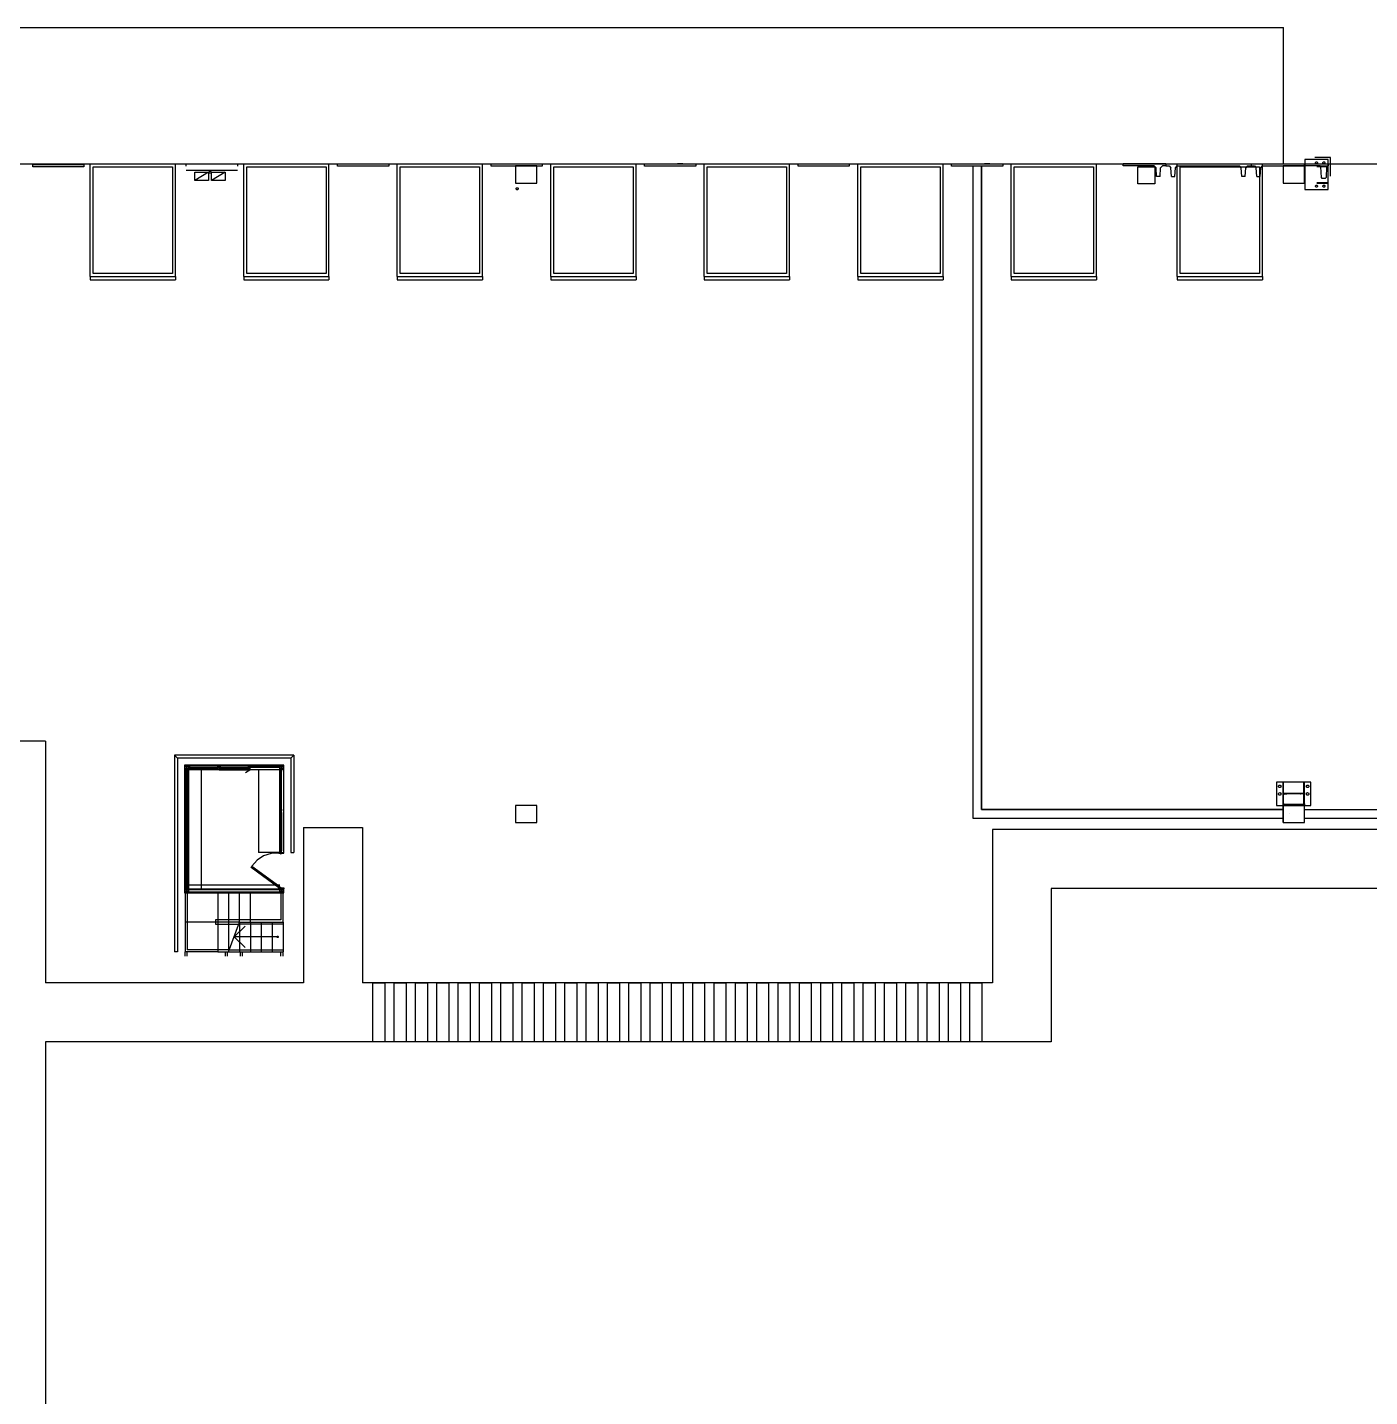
# Model space of a CAD drawing. Header units: metres. Extents: x 2 to 323, y -2 to 254.
# Drawn here: x 155.6 to 187.08, y 98.9 to 131.01 of the extents above; entities that cross this region are included whole.
import ezdxf

# ---------------------------------------------------------------- set-up
doc = ezdxf.new("R2010")
doc.units = ezdxf.units.M
for name, color, linetype in [('0-EST CORTE', 7, 'Continuous'), ('0-MUROS EXISTENTES', 7, 'Continuous'), ('0-PROYECCIONES', 7, 'Continuous'), ('0-VISTA-005', 7, 'Continuous'), ('0-VISTA-010', 7, 'Continuous'), ('0-VISTA-015', 7, 'Continuous'), ('00', 7, 'Continuous'), ('BASTIDOR', 7, 'Continuous'), ('BEAM', 7, 'Continuous'), ('Demarcación PL', 7, 'Continuous'), ('DURLOCK', 7, 'Continuous'), ('gris 0', 7, 'Continuous'), ('gris 005 251', 7, 'Continuous'), ('Playón', 7, 'Continuous'), ('punta 01', 7, 'Continuous'), ('punta 02', 7, 'Continuous'), ('Punta no imprimible', 7, 'Continuous')]:
    doc.layers.add(name, color=color, linetype=linetype)

msp = doc.modelspace()

# ---------------------------------------------------------------- linework, layer by layer
for p, q in [((159.376, 113.691), (159.296, 113.611)), ((159.376, 113.611), (159.296, 113.691)), ((161.596, 113.691), (161.516, 113.611)), ((161.596, 113.611), (161.516, 113.691)), ((159.376, 110.811), (159.296, 110.731)), ((159.376, 110.731), (159.296, 110.811)), ((161.596, 110.811), (161.516, 110.731)), ((161.596, 110.731), (161.516, 110.811))]:
    msp.add_line(p, q)
at = {"layer": '0-EST CORTE'}
for p, q in [((185.836, 127.761), (186.086, 127.761)), ((185.836, 127.761), (186.086, 127.761)), ((185.836, 127.761), (186.086, 127.761)), ((185.836, 127.761), (186.086, 127.761)), ((185.836, 127.749), (186.086, 127.749)), ((185.836, 127.749), (186.086, 127.749)), ((185.836, 127.749), (186.086, 127.749)), ((185.836, 127.749), (186.086, 127.749)), ((186.086, 127.749), (186.086, 127.761)), ((186.086, 127.749), (186.086, 127.761)), ((186.086, 127.749), (186.086, 127.761)), ((186.086, 127.749), (186.086, 127.761)), ((185.836, 127.373), (186.086, 127.373)), ((185.836, 127.373), (186.086, 127.373)), ((185.836, 127.373), (186.086, 127.373)), ((185.836, 127.373), (186.086, 127.373)), ((185.836, 127.361), (186.086, 127.361)), ((185.836, 127.361), (186.086, 127.361)), ((185.836, 127.361), (186.086, 127.361)), ((185.836, 127.361), (186.086, 127.361)), ((186.086, 127.361), (186.086, 127.373)), ((186.086, 127.361), (186.086, 127.373)), ((186.086, 127.361), (186.086, 127.373)), ((186.086, 127.361), (186.086, 127.373)), ((185.058, 113.292), (185.046, 113.292)), ((185.046, 113.042), (185.046, 113.292)), ((185.058, 113.292), (185.046, 113.292)), ((185.046, 113.042), (185.046, 113.292)), ((185.058, 113.292), (185.046, 113.292)), ((185.046, 113.042), (185.046, 113.292)), ((185.058, 113.292), (185.046, 113.292)), ((185.046, 113.042), (185.046, 113.292)), ((185.046, 113.042), (185.136, 113.042)), ((185.046, 112.782), (185.046, 113.042)), ((185.046, 113.042), (185.136, 113.042)), ((185.046, 112.782), (185.046, 113.042)), ((185.046, 113.042), (185.136, 113.042)), ((185.046, 112.782), (185.046, 113.042)), ((185.046, 113.042), (185.136, 113.042)), ((185.046, 112.782), (185.046, 113.042)), ((185.058, 113.042), (185.058, 113.292)), ((185.058, 113.042), (185.058, 113.292)), ((185.058, 113.042), (185.058, 113.292)), ((185.058, 113.042), (185.058, 113.292)), ((185.068, 113.03), (185.13, 113.034)), ((185.068, 113.03), (185.13, 113.034)), ((185.068, 113.03), (185.13, 113.034)), ((185.068, 113.03), (185.13, 113.034)), ((185.136, 113.041), (185.136, 113.042)), ((185.136, 113.041), (185.136, 113.042)), ((185.136, 113.041), (185.136, 113.042)), ((185.136, 113.041), (185.136, 113.042)), ((185.455, 113.041), (185.455, 113.042)), ((185.546, 113.042), (185.455, 113.042)), ((185.455, 113.041), (185.455, 113.042)), ((185.546, 113.042), (185.455, 113.042)), ((185.455, 113.041), (185.455, 113.042)), ((185.546, 113.042), (185.455, 113.042)), ((185.455, 113.041), (185.455, 113.042)), ((185.546, 113.042), (185.455, 113.042)), ((185.524, 113.03), (185.461, 113.034)), ((185.524, 113.03), (185.461, 113.034)), ((185.524, 113.03), (185.461, 113.034)), ((185.524, 113.03), (185.461, 113.034)), ((185.546, 113.292), (185.534, 113.292)), ((185.534, 113.042), (185.534, 113.292)), ((185.546, 113.292), (185.534, 113.292)), ((185.534, 113.042), (185.534, 113.292)), ((185.546, 113.292), (185.534, 113.292)), ((185.534, 113.042), (185.534, 113.292)), ((185.546, 113.292), (185.534, 113.292)), ((185.534, 113.042), (185.534, 113.292)), ((185.546, 113.042), (185.546, 113.292)), ((185.546, 113.042), (185.546, 113.292)), ((185.546, 113.042), (185.546, 113.292)), ((185.546, 113.042), (185.546, 113.292)), ((185.546, 112.782), (185.546, 113.042)), ((185.546, 112.782), (185.546, 113.042)), ((185.546, 112.782), (185.546, 113.042)), ((185.546, 112.782), (185.546, 113.042)), ((185.046, 112.782), (185.136, 112.782)), ((185.046, 112.782), (185.136, 112.782)), ((185.046, 112.782), (185.136, 112.782)), ((185.046, 112.782), (185.136, 112.782)), ((185.056, 112.807), (185.056, 113.017)), ((185.056, 112.807), (185.056, 113.017)), ((185.056, 112.807), (185.056, 113.017)), ((185.056, 112.807), (185.056, 113.017)), ((185.068, 112.794), (185.13, 112.789)), ((185.068, 112.794), (185.13, 112.789)), ((185.068, 112.794), (185.13, 112.789)), ((185.068, 112.794), (185.13, 112.789)), ((185.068, 112.783), (185.159, 112.783)), ((185.068, 112.783), (185.159, 112.783)), ((185.136, 112.783), (185.136, 112.782)), ((185.136, 112.783), (185.136, 112.782)), ((185.136, 112.783), (185.136, 112.782)), ((185.136, 112.783), (185.136, 112.782)), ((185.159, 112.784), (185.159, 112.783)), ((185.159, 112.784), (185.159, 112.783)), ((185.455, 112.783), (185.455, 112.782)), ((185.455, 112.783), (185.455, 112.782)), ((185.455, 112.783), (185.455, 112.782)), ((185.455, 112.783), (185.455, 112.782)), ((185.546, 112.782), (185.455, 112.782)), ((185.546, 112.782), (185.455, 112.782)), ((185.546, 112.782), (185.455, 112.782)), ((185.546, 112.782), (185.455, 112.782)), ((185.524, 112.794), (185.461, 112.789)), ((185.524, 112.794), (185.461, 112.789)), ((185.524, 112.794), (185.461, 112.789)), ((185.524, 112.794), (185.461, 112.789)), ((185.478, 112.784), (185.478, 112.783)), ((185.478, 112.784), (185.478, 112.783)), ((185.568, 112.783), (185.478, 112.783)), ((185.568, 112.783), (185.478, 112.783)), ((185.536, 112.807), (185.536, 113.017)), ((185.536, 112.807), (185.536, 113.017)), ((185.536, 112.807), (185.536, 113.017)), ((185.536, 112.807), (185.536, 113.017))]:
    msp.add_line(p, q, dxfattribs=at)
for points in [[(186.106, 127.211), (186.106, 127.911), (185.556, 127.911), (185.556, 127.211), (186.106, 127.211)], [(186.106, 127.211), (186.106, 127.911), (185.556, 127.911), (185.556, 127.211), (186.106, 127.211)], [(186.106, 127.211), (186.106, 127.911), (185.556, 127.911), (185.556, 127.211), (186.106, 127.211)], [(186.106, 127.211), (186.106, 127.911), (185.556, 127.911), (185.556, 127.211), (186.106, 127.211)], [(185.856, 127.836), (185.854, 127.826), (185.848, 127.818), (185.84, 127.813), (185.831, 127.811), (185.821, 127.813), (185.813, 127.818), (185.808, 127.826), (185.806, 127.836), (185.808, 127.845), (185.813, 127.853), (185.821, 127.859), (185.831, 127.861), (185.84, 127.859), (185.848, 127.853), (185.854, 127.845), (185.856, 127.836)], [(185.856, 127.836), (185.854, 127.826), (185.848, 127.818), (185.84, 127.813), (185.831, 127.811), (185.821, 127.813), (185.813, 127.818), (185.808, 127.826), (185.806, 127.836), (185.808, 127.845), (185.813, 127.853), (185.821, 127.859), (185.831, 127.861), (185.84, 127.859), (185.848, 127.853), (185.854, 127.845), (185.856, 127.836)], [(185.856, 127.836), (185.854, 127.826), (185.848, 127.818), (185.84, 127.813), (185.831, 127.811), (185.821, 127.813), (185.813, 127.818), (185.808, 127.826), (185.806, 127.836), (185.808, 127.845), (185.813, 127.853), (185.821, 127.859), (185.831, 127.861), (185.84, 127.859), (185.848, 127.853), (185.854, 127.845), (185.856, 127.836)], [(185.856, 127.836), (185.854, 127.826), (185.848, 127.818), (185.84, 127.813), (185.831, 127.811), (185.821, 127.813), (185.813, 127.818), (185.808, 127.826), (185.806, 127.836), (185.808, 127.845), (185.813, 127.853), (185.821, 127.859), (185.831, 127.861), (185.84, 127.859), (185.848, 127.853), (185.854, 127.845), (185.856, 127.836)], [(186.031, 127.836), (186.029, 127.826), (186.023, 127.818), (186.015, 127.813), (186.006, 127.811), (185.996, 127.813), (185.988, 127.818), (185.983, 127.826), (185.981, 127.836), (185.983, 127.845), (185.988, 127.853), (185.996, 127.859), (186.006, 127.861), (186.015, 127.859), (186.023, 127.853), (186.029, 127.845), (186.031, 127.836)], [(186.031, 127.836), (186.029, 127.826), (186.023, 127.818), (186.015, 127.813), (186.006, 127.811), (185.996, 127.813), (185.988, 127.818), (185.983, 127.826), (185.981, 127.836), (185.983, 127.845), (185.988, 127.853), (185.996, 127.859), (186.006, 127.861), (186.015, 127.859), (186.023, 127.853), (186.029, 127.845), (186.031, 127.836)], [(186.031, 127.836), (186.029, 127.826), (186.023, 127.818), (186.015, 127.813), (186.006, 127.811), (185.996, 127.813), (185.988, 127.818), (185.983, 127.826), (185.981, 127.836), (185.983, 127.845), (185.988, 127.853), (185.996, 127.859), (186.006, 127.861), (186.015, 127.859), (186.023, 127.853), (186.029, 127.845), (186.031, 127.836)], [(186.031, 127.836), (186.029, 127.826), (186.023, 127.818), (186.015, 127.813), (186.006, 127.811), (185.996, 127.813), (185.988, 127.818), (185.983, 127.826), (185.981, 127.836), (185.983, 127.845), (185.988, 127.853), (185.996, 127.859), (186.006, 127.861), (186.015, 127.859), (186.023, 127.853), (186.029, 127.845), (186.031, 127.836)], [(167.046, 127.361), (167.546, 127.361), (167.546, 127.761), (167.046, 127.761), (167.046, 127.361)], [(167.046, 127.361), (167.546, 127.361), (167.546, 127.761), (167.046, 127.761), (167.046, 127.361)], [(167.046, 127.361), (167.546, 127.361), (167.546, 127.761), (167.046, 127.761), (167.046, 127.361)], [(167.046, 127.361), (167.546, 127.361), (167.546, 127.761), (167.046, 127.761), (167.046, 127.361)], [(185.046, 127.361), (185.546, 127.361), (185.546, 127.761), (185.046, 127.761), (185.046, 127.361)], [(185.046, 127.761), (185.046, 127.361), (185.546, 127.361), (185.546, 127.761), (185.046, 127.761)], [(185.046, 127.361), (185.546, 127.361), (185.546, 127.761), (185.046, 127.761), (185.046, 127.361)], [(185.046, 127.761), (185.046, 127.361), (185.546, 127.361), (185.546, 127.761), (185.046, 127.761)], [(185.046, 127.361), (185.546, 127.361), (185.546, 127.761), (185.046, 127.761), (185.046, 127.361)], [(185.046, 127.761), (185.046, 127.361), (185.546, 127.361), (185.546, 127.761), (185.046, 127.761)], [(185.046, 127.361), (185.546, 127.361), (185.546, 127.761), (185.046, 127.761), (185.046, 127.361)], [(185.046, 127.761), (185.046, 127.361), (185.546, 127.361), (185.546, 127.761), (185.046, 127.761)], [(185.856, 127.286), (185.854, 127.276), (185.848, 127.268), (185.84, 127.263), (185.831, 127.261), (185.821, 127.263), (185.813, 127.268), (185.808, 127.276), (185.806, 127.286), (185.808, 127.295), (185.813, 127.303), (185.821, 127.309), (185.831, 127.311), (185.84, 127.309), (185.848, 127.303), (185.854, 127.295), (185.856, 127.286)], [(185.856, 127.286), (185.854, 127.276), (185.848, 127.268), (185.84, 127.263), (185.831, 127.261), (185.821, 127.263), (185.813, 127.268), (185.808, 127.276), (185.806, 127.286), (185.808, 127.295), (185.813, 127.303), (185.821, 127.309), (185.831, 127.311), (185.84, 127.309), (185.848, 127.303), (185.854, 127.295), (185.856, 127.286)], [(185.856, 127.286), (185.854, 127.276), (185.848, 127.268), (185.84, 127.263), (185.831, 127.261), (185.821, 127.263), (185.813, 127.268), (185.808, 127.276), (185.806, 127.286), (185.808, 127.295), (185.813, 127.303), (185.821, 127.309), (185.831, 127.311), (185.84, 127.309), (185.848, 127.303), (185.854, 127.295), (185.856, 127.286)], [(185.856, 127.286), (185.854, 127.276), (185.848, 127.268), (185.84, 127.263), (185.831, 127.261), (185.821, 127.263), (185.813, 127.268), (185.808, 127.276), (185.806, 127.286), (185.808, 127.295), (185.813, 127.303), (185.821, 127.309), (185.831, 127.311), (185.84, 127.309), (185.848, 127.303), (185.854, 127.295), (185.856, 127.286)], [(186.031, 127.286), (186.029, 127.276), (186.023, 127.268), (186.015, 127.263), (186.006, 127.261), (185.996, 127.263), (185.988, 127.268), (185.983, 127.276), (185.981, 127.286), (185.983, 127.295), (185.988, 127.303), (185.996, 127.309), (186.006, 127.311), (186.015, 127.309), (186.023, 127.303), (186.029, 127.295), (186.031, 127.286)], [(186.031, 127.286), (186.029, 127.276), (186.023, 127.268), (186.015, 127.263), (186.006, 127.261), (185.996, 127.263), (185.988, 127.268), (185.983, 127.276), (185.981, 127.286), (185.983, 127.295), (185.988, 127.303), (185.996, 127.309), (186.006, 127.311), (186.015, 127.309), (186.023, 127.303), (186.029, 127.295), (186.031, 127.286)], [(186.031, 127.286), (186.029, 127.276), (186.023, 127.268), (186.015, 127.263), (186.006, 127.261), (185.996, 127.263), (185.988, 127.268), (185.983, 127.276), (185.981, 127.286), (185.983, 127.295), (185.988, 127.303), (185.996, 127.309), (186.006, 127.311), (186.015, 127.309), (186.023, 127.303), (186.029, 127.295), (186.031, 127.286)], [(186.031, 127.286), (186.029, 127.276), (186.023, 127.268), (186.015, 127.263), (186.006, 127.261), (185.996, 127.263), (185.988, 127.268), (185.983, 127.276), (185.981, 127.286), (185.983, 127.295), (185.988, 127.303), (185.996, 127.309), (186.006, 127.311), (186.015, 127.309), (186.023, 127.303), (186.029, 127.295), (186.031, 127.286)], [(185.696, 113.312), (184.896, 113.312), (184.896, 112.762), (185.696, 112.762), (185.696, 113.312)], [(185.696, 113.312), (184.896, 113.312), (184.896, 112.762), (185.696, 112.762), (185.696, 113.312)], [(185.696, 113.312), (184.896, 113.312), (184.896, 112.762), (185.696, 112.762), (185.696, 113.312)], [(185.696, 113.312), (184.896, 113.312), (184.896, 112.762), (185.696, 112.762), (185.696, 113.312)], [(185.001, 113.212), (184.998, 113.2), (184.992, 113.191), (184.982, 113.184), (184.971, 113.182), (184.959, 113.184), (184.949, 113.191), (184.943, 113.2), (184.941, 113.212), (184.943, 113.223), (184.949, 113.233), (184.959, 113.239), (184.971, 113.242), (184.982, 113.239), (184.992, 113.233), (184.998, 113.223), (185.001, 113.212)], [(185.001, 113.212), (184.998, 113.2), (184.992, 113.191), (184.982, 113.184), (184.971, 113.182), (184.959, 113.184), (184.949, 113.191), (184.943, 113.2), (184.941, 113.212), (184.943, 113.223), (184.949, 113.233), (184.959, 113.239), (184.971, 113.242), (184.982, 113.239), (184.992, 113.233), (184.998, 113.223), (185.001, 113.212)], [(185.001, 113.212), (184.998, 113.2), (184.992, 113.191), (184.982, 113.184), (184.971, 113.182), (184.959, 113.184), (184.949, 113.191), (184.943, 113.2), (184.941, 113.212), (184.943, 113.223), (184.949, 113.233), (184.959, 113.239), (184.971, 113.242), (184.982, 113.239), (184.992, 113.233), (184.998, 113.223), (185.001, 113.212)], [(185.001, 113.212), (184.998, 113.2), (184.992, 113.191), (184.982, 113.184), (184.971, 113.182), (184.959, 113.184), (184.949, 113.191), (184.943, 113.2), (184.941, 113.212), (184.943, 113.223), (184.949, 113.233), (184.959, 113.239), (184.971, 113.242), (184.982, 113.239), (184.992, 113.233), (184.998, 113.223), (185.001, 113.212)], [(185.001, 113.037), (184.998, 113.025), (184.992, 113.016), (184.982, 113.009), (184.971, 113.007), (184.959, 113.009), (184.949, 113.016), (184.943, 113.025), (184.941, 113.037), (184.943, 113.048), (184.949, 113.058), (184.959, 113.064), (184.971, 113.067), (184.982, 113.064), (184.992, 113.058), (184.998, 113.048), (185.001, 113.037)], [(185.001, 113.037), (184.998, 113.025), (184.992, 113.016), (184.982, 113.009), (184.971, 113.007), (184.959, 113.009), (184.949, 113.016), (184.943, 113.025), (184.941, 113.037), (184.943, 113.048), (184.949, 113.058), (184.959, 113.064), (184.971, 113.067), (184.982, 113.064), (184.992, 113.058), (184.998, 113.048), (185.001, 113.037)], [(185.001, 113.037), (184.998, 113.025), (184.992, 113.016), (184.982, 113.009), (184.971, 113.007), (184.959, 113.009), (184.949, 113.016), (184.943, 113.025), (184.941, 113.037), (184.943, 113.048), (184.949, 113.058), (184.959, 113.064), (184.971, 113.067), (184.982, 113.064), (184.992, 113.058), (184.998, 113.048), (185.001, 113.037)], [(185.001, 113.037), (184.998, 113.025), (184.992, 113.016), (184.982, 113.009), (184.971, 113.007), (184.959, 113.009), (184.949, 113.016), (184.943, 113.025), (184.941, 113.037), (184.943, 113.048), (184.949, 113.058), (184.959, 113.064), (184.971, 113.067), (184.982, 113.064), (184.992, 113.058), (184.998, 113.048), (185.001, 113.037)], [(185.531, 113.048), (185.061, 113.048), (185.061, 113.042), (185.531, 113.042), (185.531, 113.048)], [(185.531, 113.048), (185.061, 113.048), (185.061, 113.042), (185.531, 113.042), (185.531, 113.048)], [(185.531, 113.048), (185.061, 113.048), (185.061, 113.042), (185.531, 113.042), (185.531, 113.048)], [(185.531, 113.048), (185.061, 113.048), (185.061, 113.042), (185.531, 113.042), (185.531, 113.048)], [(185.651, 113.212), (185.648, 113.2), (185.642, 113.191), (185.632, 113.184), (185.621, 113.182), (185.609, 113.184), (185.599, 113.191), (185.593, 113.2), (185.591, 113.212), (185.593, 113.223), (185.599, 113.233), (185.609, 113.239), (185.621, 113.242), (185.632, 113.239), (185.642, 113.233), (185.648, 113.223), (185.651, 113.212)], [(185.651, 113.212), (185.648, 113.2), (185.642, 113.191), (185.632, 113.184), (185.621, 113.182), (185.609, 113.184), (185.599, 113.191), (185.593, 113.2), (185.591, 113.212), (185.593, 113.223), (185.599, 113.233), (185.609, 113.239), (185.621, 113.242), (185.632, 113.239), (185.642, 113.233), (185.648, 113.223), (185.651, 113.212)], [(185.651, 113.212), (185.648, 113.2), (185.642, 113.191), (185.632, 113.184), (185.621, 113.182), (185.609, 113.184), (185.599, 113.191), (185.593, 113.2), (185.591, 113.212), (185.593, 113.223), (185.599, 113.233), (185.609, 113.239), (185.621, 113.242), (185.632, 113.239), (185.642, 113.233), (185.648, 113.223), (185.651, 113.212)], [(185.651, 113.212), (185.648, 113.2), (185.642, 113.191), (185.632, 113.184), (185.621, 113.182), (185.609, 113.184), (185.599, 113.191), (185.593, 113.2), (185.591, 113.212), (185.593, 113.223), (185.599, 113.233), (185.609, 113.239), (185.621, 113.242), (185.632, 113.239), (185.642, 113.233), (185.648, 113.223), (185.651, 113.212)], [(185.651, 113.037), (185.648, 113.025), (185.642, 113.016), (185.632, 113.009), (185.621, 113.007), (185.609, 113.009), (185.599, 113.016), (185.593, 113.025), (185.591, 113.037), (185.593, 113.048), (185.599, 113.058), (185.609, 113.064), (185.621, 113.067), (185.632, 113.064), (185.642, 113.058), (185.648, 113.048), (185.651, 113.037)], [(185.651, 113.037), (185.648, 113.025), (185.642, 113.016), (185.632, 113.009), (185.621, 113.007), (185.609, 113.009), (185.599, 113.016), (185.593, 113.025), (185.591, 113.037), (185.593, 113.048), (185.599, 113.058), (185.609, 113.064), (185.621, 113.067), (185.632, 113.064), (185.642, 113.058), (185.648, 113.048), (185.651, 113.037)], [(185.651, 113.037), (185.648, 113.025), (185.642, 113.016), (185.632, 113.009), (185.621, 113.007), (185.609, 113.009), (185.599, 113.016), (185.593, 113.025), (185.591, 113.037), (185.593, 113.048), (185.599, 113.058), (185.609, 113.064), (185.621, 113.067), (185.632, 113.064), (185.642, 113.058), (185.648, 113.048), (185.651, 113.037)], [(185.651, 113.037), (185.648, 113.025), (185.642, 113.016), (185.632, 113.009), (185.621, 113.007), (185.609, 113.009), (185.599, 113.016), (185.593, 113.025), (185.591, 113.037), (185.593, 113.048), (185.599, 113.058), (185.609, 113.064), (185.621, 113.067), (185.632, 113.064), (185.642, 113.058), (185.648, 113.048), (185.651, 113.037)], [(167.046, 112.361), (167.546, 112.361), (167.546, 112.761), (167.046, 112.761), (167.046, 112.361)], [(167.046, 112.361), (167.546, 112.361), (167.546, 112.761), (167.046, 112.761), (167.046, 112.361)], [(167.046, 112.361), (167.546, 112.361), (167.546, 112.761), (167.046, 112.761), (167.046, 112.361)], [(167.046, 112.361), (167.546, 112.361), (167.546, 112.761), (167.046, 112.761), (167.046, 112.361)], [(185.046, 112.762), (185.046, 112.362), (185.546, 112.362), (185.546, 112.762), (185.046, 112.762)], [(185.046, 112.762), (185.046, 112.362), (185.546, 112.362), (185.546, 112.762), (185.046, 112.762)], [(185.531, 112.782), (185.061, 112.782), (185.061, 112.776), (185.531, 112.776), (185.531, 112.782)], [(185.531, 112.782), (185.061, 112.782), (185.061, 112.776), (185.531, 112.776), (185.531, 112.782)], [(185.531, 112.782), (185.061, 112.782), (185.061, 112.776), (185.531, 112.776), (185.531, 112.782)], [(185.531, 112.782), (185.061, 112.782), (185.061, 112.776), (185.531, 112.776), (185.531, 112.782)], [(185.553, 112.783), (185.083, 112.783), (185.083, 112.777), (185.553, 112.777), (185.553, 112.783)], [(185.553, 112.783), (185.083, 112.783), (185.083, 112.777), (185.553, 112.777), (185.553, 112.783)]]:
    msp.add_lwpolyline(points, close=True, dxfattribs=at)
for points in [[(186.156, 127.523), (186.156, 127.961), (185.796, 127.961)], [(186.156, 127.523), (186.156, 127.961), (185.796, 127.961)], [(186.156, 127.523), (186.156, 127.961), (185.796, 127.961)], [(186.156, 127.523), (186.156, 127.961), (185.796, 127.961)], [(185.068, 113.03), (185.063, 113.028), (185.059, 113.026), (185.057, 113.022), (185.056, 113.017)], [(185.068, 113.03), (185.063, 113.028), (185.059, 113.026), (185.057, 113.022), (185.056, 113.017)], [(185.068, 113.03), (185.063, 113.028), (185.059, 113.026), (185.057, 113.022), (185.056, 113.017)], [(185.068, 113.03), (185.063, 113.028), (185.059, 113.026), (185.057, 113.022), (185.056, 113.017)], [(185.13, 113.034), (185.132, 113.035), (185.134, 113.036), (185.136, 113.038), (185.136, 113.041)], [(185.13, 113.034), (185.132, 113.035), (185.134, 113.036), (185.136, 113.038), (185.136, 113.041)], [(185.13, 113.034), (185.132, 113.035), (185.134, 113.036), (185.136, 113.038), (185.136, 113.041)], [(185.13, 113.034), (185.132, 113.035), (185.134, 113.036), (185.136, 113.038), (185.136, 113.041)], [(185.455, 113.041), (185.456, 113.038), (185.457, 113.036), (185.459, 113.035), (185.461, 113.034)], [(185.455, 113.041), (185.456, 113.038), (185.457, 113.036), (185.459, 113.035), (185.461, 113.034)], [(185.455, 113.041), (185.456, 113.038), (185.457, 113.036), (185.459, 113.035), (185.461, 113.034)], [(185.455, 113.041), (185.456, 113.038), (185.457, 113.036), (185.459, 113.035), (185.461, 113.034)], [(185.536, 113.017), (185.535, 113.022), (185.532, 113.026), (185.528, 113.028), (185.524, 113.03)], [(185.536, 113.017), (185.535, 113.022), (185.532, 113.026), (185.528, 113.028), (185.524, 113.03)], [(185.536, 113.017), (185.535, 113.022), (185.532, 113.026), (185.528, 113.028), (185.524, 113.03)], [(185.536, 113.017), (185.535, 113.022), (185.532, 113.026), (185.528, 113.028), (185.524, 113.03)], [(185.056, 112.807), (185.057, 112.802), (185.059, 112.798), (185.063, 112.795), (185.068, 112.794)], [(185.056, 112.807), (185.057, 112.802), (185.059, 112.798), (185.063, 112.795), (185.068, 112.794)], [(185.056, 112.807), (185.057, 112.802), (185.059, 112.798), (185.063, 112.795), (185.068, 112.794)], [(185.056, 112.807), (185.057, 112.802), (185.059, 112.798), (185.063, 112.795), (185.068, 112.794)], [(185.136, 112.783), (185.136, 112.785), (185.134, 112.787), (185.132, 112.789), (185.13, 112.789)], [(185.136, 112.783), (185.136, 112.785), (185.134, 112.787), (185.132, 112.789), (185.13, 112.789)], [(185.136, 112.783), (185.136, 112.785), (185.134, 112.787), (185.132, 112.789), (185.13, 112.789)], [(185.136, 112.783), (185.136, 112.785), (185.134, 112.787), (185.132, 112.789), (185.13, 112.789)], [(185.461, 112.789), (185.459, 112.789), (185.457, 112.787), (185.456, 112.785), (185.455, 112.783)], [(185.461, 112.789), (185.459, 112.789), (185.457, 112.787), (185.456, 112.785), (185.455, 112.783)], [(185.461, 112.789), (185.459, 112.789), (185.457, 112.787), (185.456, 112.785), (185.455, 112.783)], [(185.461, 112.789), (185.459, 112.789), (185.457, 112.787), (185.456, 112.785), (185.455, 112.783)], [(185.524, 112.794), (185.528, 112.795), (185.532, 112.798), (185.535, 112.802), (185.536, 112.807)], [(185.524, 112.794), (185.528, 112.795), (185.532, 112.798), (185.535, 112.802), (185.536, 112.807)], [(185.524, 112.794), (185.528, 112.795), (185.532, 112.798), (185.535, 112.802), (185.536, 112.807)], [(185.524, 112.794), (185.528, 112.795), (185.532, 112.798), (185.535, 112.802), (185.536, 112.807)]]:
    msp.add_lwpolyline(points, dxfattribs=at)
at = {"layer": '0-MUROS EXISTENTES'}
for p, q in [((159.323, 127.811), (160.523, 127.811)), ((159.323, 127.755), (159.323, 127.811)), ((159.323, 127.811), (160.523, 127.811)), ((159.323, 127.755), (159.323, 127.811)), ((160.523, 127.811), (160.523, 127.755)), ((160.523, 127.811), (160.523, 127.755)), ((162.872, 127.811), (164.072, 127.811)), ((162.872, 127.755), (162.872, 127.811)), ((162.872, 127.811), (164.072, 127.811)), ((162.872, 127.755), (162.872, 127.811)), ((164.072, 127.811), (164.072, 127.755)), ((164.072, 127.811), (164.072, 127.755)), ((166.472, 127.811), (167.672, 127.811)), ((166.472, 127.755), (166.472, 127.811)), ((166.472, 127.811), (167.672, 127.811)), ((166.472, 127.755), (166.472, 127.811)), ((167.672, 127.811), (167.672, 127.755)), ((167.672, 127.811), (167.672, 127.755)), ((170.072, 127.811), (171.272, 127.811)), ((170.072, 127.755), (170.072, 127.811)), ((170.072, 127.811), (171.272, 127.811)), ((170.072, 127.755), (170.072, 127.811)), ((170.968, 127.811), (170.848, 127.811)), ((170.968, 127.811), (170.848, 127.811)), ((171.272, 127.811), (171.272, 127.755)), ((171.272, 127.811), (171.272, 127.755)), ((173.672, 127.811), (174.872, 127.811)), ((173.672, 127.755), (173.672, 127.811)), ((173.672, 127.811), (174.872, 127.811)), ((173.672, 127.755), (173.672, 127.811)), ((174.872, 127.811), (174.872, 127.755)), ((174.872, 127.811), (174.872, 127.755)), ((177.272, 127.811), (178.472, 127.811)), ((177.272, 127.755), (177.272, 127.811)), ((177.272, 127.811), (178.472, 127.811)), ((177.272, 127.755), (177.272, 127.811)), ((177.575, 127.811), (177.696, 127.811)), ((177.575, 127.811), (177.696, 127.811)), ((178.168, 127.811), (178.048, 127.811)), ((178.168, 127.811), (178.048, 127.811)), ((178.472, 127.811), (178.472, 127.755)), ((178.472, 127.811), (178.472, 127.755)), ((182.296, 127.811), (181.296, 127.811)), ((181.296, 127.761), (181.296, 127.811)), ((182.296, 127.811), (181.296, 127.811)), ((181.296, 127.761), (181.296, 127.811)), ((182.296, 127.811), (182.296, 127.761)), ((182.296, 127.811), (182.296, 127.761)), ((182.296, 127.811), (182.296, 127.761)), ((182.296, 127.811), (182.296, 127.761)), ((155.725, 127.798), (156.925, 127.798)), ((155.725, 127.741), (155.725, 127.798)), ((155.725, 127.798), (156.925, 127.798)), ((155.725, 127.741), (155.725, 127.798)), ((156.925, 127.741), (155.725, 127.741)), ((156.925, 127.741), (155.725, 127.741)), ((156.925, 127.798), (156.925, 127.741)), ((156.925, 127.798), (156.925, 127.741)), ((160.523, 127.655), (159.323, 127.655)), ((160.523, 127.655), (159.323, 127.655)), ((159.849, 127.617), (159.527, 127.419)), ((159.527, 127.617), (159.849, 127.617)), ((159.527, 127.419), (159.527, 127.617)), ((159.849, 127.617), (159.527, 127.419)), ((159.527, 127.617), (159.849, 127.617)), ((159.527, 127.419), (159.527, 127.617)), ((159.849, 127.617), (159.849, 127.419)), ((159.849, 127.617), (159.849, 127.419)), ((160.238, 127.617), (159.916, 127.419)), ((159.916, 127.617), (160.238, 127.617)), ((159.916, 127.419), (159.916, 127.617)), ((160.238, 127.617), (159.916, 127.419)), ((159.916, 127.617), (160.238, 127.617)), ((159.916, 127.419), (159.916, 127.617)), ((160.238, 127.617), (160.238, 127.419)), ((160.238, 127.617), (160.238, 127.419)), ((164.072, 127.755), (162.872, 127.755)), ((164.072, 127.755), (162.872, 127.755)), ((167.672, 127.755), (166.472, 127.755)), ((167.672, 127.755), (166.472, 127.755)), ((171.272, 127.755), (170.072, 127.755)), ((171.272, 127.755), (170.072, 127.755)), ((174.872, 127.755), (173.672, 127.755)), ((174.872, 127.755), (173.672, 127.755)), ((178.472, 127.755), (177.272, 127.755)), ((178.472, 127.755), (177.272, 127.755)), ((177.972, 127.755), (177.772, 127.755)), ((182.026, 127.761), (181.296, 127.761)), ((182.026, 127.761), (181.296, 127.761)), ((181.639, 127.74), (182.039, 127.74)), ((181.639, 127.34), (181.639, 127.74)), ((181.639, 127.74), (182.039, 127.74)), ((181.639, 127.34), (181.639, 127.74)), ((182.068, 127.721), (182.026, 127.761)), ((182.068, 127.721), (182.026, 127.761)), ((182.039, 127.74), (182.039, 127.34)), ((182.039, 127.74), (182.039, 127.34)), ((182.081, 127.511), (182.068, 127.721)), ((182.081, 127.511), (182.068, 127.721)), ((182.161, 127.511), (182.081, 127.511)), ((182.161, 127.511), (182.081, 127.511)), ((182.161, 127.511), (182.173, 127.721)), ((182.161, 127.511), (182.173, 127.721)), ((182.216, 127.761), (182.173, 127.721)), ((182.216, 127.761), (182.173, 127.721)), ((182.296, 127.761), (182.216, 127.761)), ((182.296, 127.761), (182.216, 127.761)), ((159.849, 127.419), (159.527, 127.419)), ((159.849, 127.419), (159.527, 127.419)), ((160.238, 127.419), (159.916, 127.419)), ((160.238, 127.419), (159.916, 127.419)), ((182.039, 127.34), (181.639, 127.34)), ((182.039, 127.34), (181.639, 127.34)), ((185.187, 112.565), (185.187, 112.565)), ((185.546, 112.67), (203.071, 112.67)), ((185.546, 112.47), (203.071, 112.47)), ((185.194, 112.362), (185.398, 112.362))]:
    msp.add_line(p, q, dxfattribs=at)
for points in [[(185.946, 127.488), (185.936, 127.737), (185.916, 127.762), (185.551, 127.762), (185.551, 127.813), (186.101, 127.813), (186.101, 127.813), (186.101, 127.762), (186.086, 127.762), (186.066, 127.737), (186.056, 127.488), (186.036, 127.468), (185.966, 127.468), (185.946, 127.488)], [(185.946, 127.488), (185.936, 127.737), (185.916, 127.762), (185.551, 127.762), (185.551, 127.813), (186.101, 127.813), (186.101, 127.813), (186.101, 127.762), (186.086, 127.762), (186.066, 127.737), (186.056, 127.488), (186.036, 127.468), (185.966, 127.468), (185.946, 127.488)], [(159.911, 127.617), (159.909, 127.607), (159.904, 127.599), (159.896, 127.594), (159.886, 127.592), (159.876, 127.594), (159.868, 127.599), (159.863, 127.607), (159.861, 127.617), (159.863, 127.627), (159.868, 127.634), (159.876, 127.64), (159.886, 127.642), (159.896, 127.64), (159.904, 127.634), (159.909, 127.627), (159.911, 127.617)], [(159.911, 127.617), (159.909, 127.607), (159.904, 127.599), (159.896, 127.594), (159.886, 127.592), (159.876, 127.594), (159.868, 127.599), (159.863, 127.607), (159.861, 127.617), (159.863, 127.627), (159.868, 127.634), (159.876, 127.64), (159.886, 127.642), (159.896, 127.64), (159.904, 127.634), (159.909, 127.627), (159.911, 127.617)], [(167.111, 127.227), (167.109, 127.218), (167.104, 127.21), (167.096, 127.204), (167.086, 127.202), (167.076, 127.204), (167.068, 127.21), (167.063, 127.218), (167.061, 127.227), (167.063, 127.237), (167.068, 127.245), (167.076, 127.25), (167.086, 127.252), (167.096, 127.25), (167.104, 127.245), (167.109, 127.237), (167.111, 127.227)], [(167.111, 127.227), (167.109, 127.218), (167.104, 127.21), (167.096, 127.204), (167.086, 127.202), (167.076, 127.204), (167.068, 127.21), (167.063, 127.218), (167.061, 127.227), (167.063, 127.237), (167.068, 127.245), (167.076, 127.25), (167.086, 127.252), (167.096, 127.25), (167.104, 127.245), (167.109, 127.237), (167.111, 127.227)]]:
    msp.add_lwpolyline(points, close=True, dxfattribs=at)
for points in [[(177.772, 127.755), (177.772, 112.469), (185.046, 112.469)], [(177.972, 127.755), (177.772, 127.755), (177.772, 112.469), (185.046, 112.469), (185.046, 112.669), (177.972, 112.669), (177.972, 127.755), (177.772, 127.755)], [(177.972, 127.755), (177.972, 112.669), (185.046, 112.669)]]:
    msp.add_lwpolyline(points, dxfattribs=at)
at = {"layer": '0-PROYECCIONES'}
for p in [(116.066, 131.011), (185.056, 127.811), (185.056, 127.811)]:
    msp.add_line(p, (185.056, 131.011), dxfattribs=at)
at = {"layer": '0-VISTA-005'}
for p, q in [((137.176, 127.811), (181.296, 127.811)), ((167.395, 127.814), (202.096, 127.811)), ((161.516, 113.686), (159.376, 113.686)), ((161.476, 113.686), (160.818, 113.686)), ((159.296, 113.586), (159.296, 112.223)), ((159.321, 112.263), (159.321, 113.546)), ((159.351, 112.263), (159.351, 113.546)), ((159.376, 113.586), (159.376, 112.223)), ((159.416, 113.656), (160.053, 113.656)), ((159.416, 113.626), (160.053, 113.626)), ((159.676, 113.611), (159.676, 110.811)), ((160.133, 113.656), (160.778, 113.656)), ((160.133, 113.626), (160.778, 113.626)), ((161.476, 113.656), (160.818, 113.656)), ((161.016, 113.611), (161.016, 111.661)), ((161.531, 112.676), (161.531, 113.571)), ((161.561, 112.676), (161.561, 113.571)), ((161.531, 112.596), (161.531, 111.701)), ((161.561, 112.596), (161.561, 111.701)), ((159.296, 112.198), (159.296, 110.836)), ((159.321, 112.158), (159.321, 110.876)), ((159.351, 112.158), (159.351, 110.876)), ((159.376, 112.198), (159.376, 110.836)), ((161.516, 111.661), (161.016, 111.661))]:
    msp.add_line(p, q, dxfattribs=at)
at = {"layer": '0-VISTA-010'}
for p, q in [((161.846, 113.941), (159.046, 113.941)), ((159.046, 113.941), (159.046, 109.331)), ((159.116, 113.871), (159.046, 113.941)), ((161.776, 113.871), (159.116, 113.871)), ((159.116, 113.871), (159.116, 109.331)), ((161.776, 113.871), (161.846, 113.941)), ((161.776, 113.871), (161.776, 111.661)), ((161.846, 113.941), (161.846, 111.661)), ((161.776, 111.661), (161.846, 111.661)), ((160.318, 109.331), (160.573, 110.031)), ((160.446, 109.681), (160.704, 109.931)), ((161.596, 109.981), (160.555, 109.981)), ((160.573, 110.031), (160.573, 109.331)), ((160.573, 110.031), (161.596, 110.031)), ((160.829, 110.031), (160.829, 109.331)), ((161.084, 110.031), (161.084, 109.331)), ((161.34, 110.031), (161.34, 109.331)), ((161.596, 110.031), (161.596, 109.331)), ((161.468, 109.681), (160.446, 109.681)), ((160.446, 109.681), (160.704, 109.431)), ((159.116, 109.331), (159.046, 109.331)), ((160.062, 109.331), (161.596, 109.331)), ((160.336, 109.381), (161.596, 109.381))]:
    msp.add_line(p, q, dxfattribs=at)
msp.add_lwpolyline([(161.484, 109.681), (161.483, 109.674), (161.479, 109.669), (161.474, 109.666), (161.468, 109.665), (161.462, 109.666), (161.456, 109.669), (161.453, 109.674), (161.452, 109.681), (161.453, 109.687), (161.456, 109.692), (161.462, 109.696), (161.468, 109.697), (161.474, 109.696), (161.479, 109.692), (161.483, 109.687), (161.484, 109.681)], close=True, dxfattribs=at)
at = {"layer": '0-VISTA-015'}
for p, q in [((161.476, 113.671), (160.818, 113.671)), ((159.336, 112.263), (159.336, 113.546)), ((159.416, 113.641), (160.053, 113.641)), ((160.133, 113.641), (160.778, 113.641)), ((161.546, 112.676), (161.546, 113.571)), ((161.546, 112.596), (161.546, 111.701)), ((159.336, 112.158), (159.336, 110.876))]:
    msp.add_line(p, q, dxfattribs=at)
for points in [[(159.376, 113.611), (159.296, 113.611), (159.296, 113.691), (159.376, 113.691), (159.376, 113.611)], [(159.376, 113.611), (159.296, 113.611), (159.296, 113.691), (159.376, 113.691), (159.376, 113.611)], [(160.778, 113.686), (160.778, 113.656), (160.818, 113.656), (160.818, 113.686), (160.778, 113.686)], [(161.516, 113.686), (161.516, 113.656), (161.476, 113.656), (161.476, 113.686), (161.516, 113.686)], [(161.596, 113.611), (161.516, 113.611), (161.516, 113.691), (161.596, 113.691), (161.596, 113.611)], [(161.596, 113.611), (161.516, 113.611), (161.516, 113.691), (161.596, 113.691), (161.596, 113.611)], [(159.376, 113.586), (159.376, 113.611), (159.296, 113.611), (159.296, 113.586), (159.376, 113.586)], [(159.351, 113.586), (159.321, 113.586), (159.321, 113.546), (159.351, 113.546), (159.351, 113.586)], [(159.376, 113.656), (159.376, 113.626), (159.416, 113.626), (159.416, 113.656), (159.376, 113.656)], [(160.053, 113.656), (160.053, 113.626), (160.093, 113.626), (160.093, 113.656), (160.053, 113.656)], [(160.093, 113.656), (160.093, 113.626), (160.133, 113.626), (160.133, 113.656), (160.093, 113.656)], [(160.818, 113.656), (160.818, 113.626), (160.778, 113.626), (160.778, 113.656), (160.818, 113.656)], [(161.561, 113.571), (161.531, 113.571), (161.531, 113.611), (161.561, 113.611), (161.561, 113.571)], [(161.561, 112.636), (161.531, 112.636), (161.531, 112.676), (161.561, 112.676), (161.561, 112.636)], [(161.561, 112.636), (161.531, 112.636), (161.531, 112.596), (161.561, 112.596), (161.561, 112.636)], [(159.376, 112.198), (159.376, 112.223), (159.296, 112.223), (159.296, 112.198), (159.376, 112.198)], [(159.351, 112.223), (159.321, 112.223), (159.321, 112.263), (159.351, 112.263), (159.351, 112.223)], [(159.351, 112.198), (159.321, 112.198), (159.321, 112.158), (159.351, 112.158), (159.351, 112.198)], [(161.561, 111.701), (161.531, 111.701), (161.531, 111.661), (161.561, 111.661), (161.561, 111.701)], [(159.376, 110.811), (159.376, 110.836), (159.296, 110.836), (159.296, 110.811), (159.376, 110.811)], [(159.376, 110.731), (159.296, 110.731), (159.296, 110.811), (159.376, 110.811), (159.376, 110.731)], [(159.376, 110.731), (159.296, 110.731), (159.296, 110.811), (159.376, 110.811), (159.376, 110.731)], [(159.351, 110.876), (159.321, 110.876), (159.321, 110.836), (159.351, 110.836), (159.351, 110.876)], [(161.596, 110.731), (161.516, 110.731), (161.516, 110.811), (161.596, 110.811), (161.596, 110.731)], [(161.596, 110.731), (161.516, 110.731), (161.516, 110.811), (161.596, 110.811), (161.596, 110.731)]]:
    msp.add_lwpolyline(points, close=True, dxfattribs=at)
at = {"layer": '00'}
for p, q in [((157.072, 125.171), (157.072, 127.811)), ((157.072, 125.171), (157.072, 127.811)), ((159.072, 125.171), (159.072, 127.811)), ((159.072, 125.171), (159.072, 127.811)), ((160.672, 125.171), (160.672, 127.811)), ((160.672, 125.171), (160.672, 127.811)), ((162.672, 125.171), (162.672, 127.811)), ((162.672, 125.171), (162.672, 127.811)), ((164.272, 125.171), (164.272, 127.811)), ((164.272, 125.171), (164.272, 127.811)), ((166.272, 125.171), (166.272, 127.811)), ((166.272, 125.171), (166.272, 127.811)), ((167.872, 125.171), (167.872, 127.811)), ((167.872, 125.171), (167.872, 127.811)), ((169.872, 125.171), (169.872, 127.811)), ((169.872, 125.171), (169.872, 127.811)), ((171.472, 125.171), (171.472, 127.811)), ((171.472, 125.171), (171.472, 127.811)), ((173.472, 125.171), (173.472, 127.811)), ((173.472, 125.171), (173.472, 127.811)), ((175.072, 125.171), (175.072, 127.811)), ((175.072, 125.171), (175.072, 127.811)), ((177.072, 125.171), (177.072, 127.811)), ((177.072, 125.171), (177.072, 127.811)), ((178.672, 125.171), (178.672, 127.811)), ((178.672, 125.171), (178.672, 127.811)), ((180.672, 125.171), (180.672, 127.811)), ((180.672, 125.171), (180.672, 127.811)), ((182.296, 127.811), (184.296, 127.811)), ((182.296, 127.811), (184.296, 127.811)), ((182.565, 125.171), (182.565, 127.811)), ((182.565, 125.171), (182.565, 127.811)), ((184.296, 127.811), (184.296, 127.761)), ((184.296, 127.811), (185.596, 127.811)), ((184.296, 127.811), (184.296, 127.761)), ((184.296, 127.811), (184.296, 127.761)), ((184.296, 127.811), (185.596, 127.811)), ((184.296, 127.811), (184.296, 127.761)), ((184.565, 125.171), (184.565, 127.811)), ((184.565, 125.171), (184.565, 127.811)), ((185.546, 127.761), (185.546, 127.811)), ((185.546, 127.811), (185.596, 127.811)), ((185.546, 127.761), (185.546, 127.811)), ((185.546, 127.811), (185.596, 127.811)), ((185.546, 127.761), (185.546, 127.811)), ((185.546, 127.811), (185.596, 127.811)), ((185.546, 127.761), (185.546, 127.811)), ((185.546, 127.811), (185.596, 127.811)), ((182.296, 127.761), (182.376, 127.761)), ((182.296, 127.761), (182.376, 127.761)), ((182.376, 127.761), (182.418, 127.721)), ((182.376, 127.761), (182.418, 127.721)), ((182.431, 127.511), (182.418, 127.721)), ((182.431, 127.511), (182.418, 127.721)), ((182.431, 127.511), (182.511, 127.511)), ((182.431, 127.511), (182.511, 127.511)), ((182.511, 127.511), (182.523, 127.721)), ((182.511, 127.511), (182.523, 127.721)), ((182.523, 127.721), (182.566, 127.761)), ((182.523, 127.721), (182.566, 127.761)), ((182.566, 127.761), (184.026, 127.761)), ((182.566, 127.761), (184.026, 127.761)), ((184.068, 127.721), (184.026, 127.761)), ((184.068, 127.721), (184.026, 127.761)), ((184.081, 127.511), (184.068, 127.721)), ((184.081, 127.511), (184.068, 127.721)), ((184.161, 127.511), (184.081, 127.511)), ((184.161, 127.511), (184.081, 127.511)), ((184.161, 127.511), (184.173, 127.721)), ((184.161, 127.511), (184.173, 127.721)), ((184.216, 127.761), (184.173, 127.721)), ((184.216, 127.761), (184.173, 127.721)), ((184.216, 127.761), (184.296, 127.761)), ((184.216, 127.761), (184.296, 127.761)), ((184.296, 127.761), (184.376, 127.761)), ((184.296, 127.761), (184.376, 127.761)), ((184.376, 127.761), (184.418, 127.721)), ((184.376, 127.761), (184.418, 127.721)), ((184.431, 127.511), (184.418, 127.721)), ((184.431, 127.511), (184.418, 127.721)), ((184.431, 127.511), (184.511, 127.511)), ((184.431, 127.511), (184.511, 127.511)), ((184.511, 127.511), (184.523, 127.721)), ((184.511, 127.511), (184.523, 127.721)), ((184.523, 127.721), (184.566, 127.761)), ((184.523, 127.721), (184.566, 127.761)), ((184.566, 127.761), (185.546, 127.761)), ((184.566, 127.761), (185.546, 127.761)), ((157.072, 125.171), (159.072, 125.171)), ((157.072, 125.171), (157.072, 125.091)), ((157.072, 125.171), (159.072, 125.171)), ((157.072, 125.171), (157.072, 125.091)), ((157.072, 125.091), (159.072, 125.091)), ((157.072, 125.091), (159.072, 125.091)), ((159.072, 125.171), (159.072, 125.091)), ((159.072, 125.171), (159.072, 125.091)), ((160.672, 125.171), (162.672, 125.171)), ((160.672, 125.171), (160.672, 125.091)), ((160.672, 125.171), (162.672, 125.171)), ((160.672, 125.171), (160.672, 125.091)), ((160.672, 125.091), (162.672, 125.091)), ((160.672, 125.091), (162.672, 125.091)), ((162.672, 125.171), (162.672, 125.091)), ((162.672, 125.171), (162.672, 125.091)), ((164.272, 125.171), (166.272, 125.171)), ((164.272, 125.171), (164.272, 125.091)), ((164.272, 125.171), (166.272, 125.171)), ((164.272, 125.171), (164.272, 125.091)), ((164.272, 125.091), (166.272, 125.091)), ((164.272, 125.091), (166.272, 125.091)), ((166.272, 125.171), (166.272, 125.091)), ((166.272, 125.171), (166.272, 125.091)), ((167.872, 125.171), (169.872, 125.171)), ((167.872, 125.171), (167.872, 125.091)), ((167.872, 125.171), (169.872, 125.171)), ((167.872, 125.171), (167.872, 125.091)), ((167.872, 125.091), (169.872, 125.091)), ((167.872, 125.091), (169.872, 125.091)), ((169.872, 125.171), (169.872, 125.091)), ((169.872, 125.171), (169.872, 125.091)), ((171.472, 125.171), (173.472, 125.171)), ((171.472, 125.171), (171.472, 125.091)), ((171.472, 125.171), (173.472, 125.171)), ((171.472, 125.171), (171.472, 125.091)), ((171.472, 125.091), (173.472, 125.091)), ((171.472, 125.091), (173.472, 125.091)), ((173.472, 125.171), (173.472, 125.091)), ((173.472, 125.171), (173.472, 125.091)), ((175.072, 125.171), (177.072, 125.171)), ((175.072, 125.171), (175.072, 125.091)), ((175.072, 125.171), (177.072, 125.171)), ((175.072, 125.171), (175.072, 125.091)), ((175.072, 125.091), (177.072, 125.091)), ((175.072, 125.091), (177.072, 125.091)), ((177.072, 125.171), (177.072, 125.091)), ((177.072, 125.171), (177.072, 125.091)), ((178.672, 125.171), (180.672, 125.171)), ((178.672, 125.171), (178.672, 125.091)), ((178.672, 125.171), (180.672, 125.171)), ((178.672, 125.171), (178.672, 125.091)), ((178.672, 125.091), (180.672, 125.091)), ((178.672, 125.091), (180.672, 125.091)), ((180.672, 125.171), (180.672, 125.091)), ((180.672, 125.171), (180.672, 125.091)), ((182.565, 125.171), (184.565, 125.171)), ((182.565, 125.171), (182.565, 125.091)), ((182.565, 125.171), (184.565, 125.171)), ((182.565, 125.171), (182.565, 125.091)), ((182.565, 125.091), (184.565, 125.091)), ((182.565, 125.091), (184.565, 125.091)), ((184.565, 125.171), (184.565, 125.091)), ((184.565, 125.171), (184.565, 125.091)), ((185.046, 112.762), (185.046, 112.362)), ((185.546, 112.762), (185.046, 112.762)), ((185.046, 112.762), (185.046, 112.362)), ((185.546, 112.762), (185.046, 112.762)), ((185.046, 112.761), (185.046, 112.361)), ((185.546, 112.761), (185.046, 112.761)), ((185.046, 112.361), (185.046, 112.761)), ((185.546, 112.761), (185.046, 112.761)), ((185.546, 112.362), (185.546, 112.762)), ((185.546, 112.362), (185.546, 112.762))]:
    msp.add_line(p, q, dxfattribs=at)
for points in [[(157.142, 127.741), (159.002, 127.741), (159.002, 125.241), (157.142, 125.241), (157.142, 127.741)], [(157.142, 127.741), (159.002, 127.741), (159.002, 125.241), (157.142, 125.241), (157.142, 127.741)], [(160.742, 127.741), (162.602, 127.741), (162.602, 125.241), (160.742, 125.241), (160.742, 127.741)], [(160.742, 127.741), (162.602, 127.741), (162.602, 125.241), (160.742, 125.241), (160.742, 127.741)], [(164.342, 127.741), (166.202, 127.741), (166.202, 125.241), (164.342, 125.241), (164.342, 127.741)], [(164.342, 127.741), (166.202, 127.741), (166.202, 125.241), (164.342, 125.241), (164.342, 127.741)], [(167.942, 127.741), (169.802, 127.741), (169.802, 125.241), (167.942, 125.241), (167.942, 127.741)], [(167.942, 127.741), (169.802, 127.741), (169.802, 125.241), (167.942, 125.241), (167.942, 127.741)], [(171.542, 127.741), (173.402, 127.741), (173.402, 125.241), (171.542, 125.241), (171.542, 127.741)], [(171.542, 127.741), (173.402, 127.741), (173.402, 125.241), (171.542, 125.241), (171.542, 127.741)], [(175.142, 127.741), (177.002, 127.741), (177.002, 125.241), (175.142, 125.241), (175.142, 127.741)], [(175.142, 127.741), (177.002, 127.741), (177.002, 125.241), (175.142, 125.241), (175.142, 127.741)], [(178.742, 127.741), (180.602, 127.741), (180.602, 125.241), (178.742, 125.241), (178.742, 127.741)], [(178.742, 127.741), (180.602, 127.741), (180.602, 125.241), (178.742, 125.241), (178.742, 127.741)], [(182.635, 127.741), (184.495, 127.741), (184.495, 125.241), (182.635, 125.241), (182.635, 127.741)], [(182.635, 127.741), (184.495, 127.741), (184.495, 125.241), (182.635, 125.241), (182.635, 127.741)]]:
    msp.add_lwpolyline(points, close=True, dxfattribs=at)
at = {"layer": 'BASTIDOR'}
for p, q in [((159.296, 110.731), (159.296, 109.331)), ((159.346, 110.731), (159.346, 109.381)), ((160.062, 110.731), (160.062, 109.331)), ((160.318, 110.731), (160.318, 109.331)), ((160.573, 110.031), (160.573, 110.731)), ((160.829, 110.031), (160.829, 110.731)), ((161.546, 110.731), (161.546, 110.081)), ((161.596, 110.031), (161.596, 110.731)), ((160.573, 110.031), (159.296, 110.031)), ((161.546, 110.081), (160.012, 110.081)), ((160.012, 110.081), (160.012, 109.981)), ((160.012, 109.981), (160.555, 109.981)), ((160.062, 109.331), (159.296, 109.331)), ((160.336, 109.381), (159.346, 109.381))]:
    msp.add_line(p, q, dxfattribs=at)
at = {"layer": 'BEAM'}
for p, q in [((159.297, 109.231), (159.297, 109.331)), ((159.347, 109.231), (159.347, 109.331)), ((160.244, 109.231), (160.244, 109.331)), ((160.294, 109.231), (160.294, 109.331)), ((160.597, 109.231), (160.597, 109.331)), ((160.647, 109.231), (160.647, 109.331)), ((161.544, 109.231), (161.544, 109.331)), ((161.594, 109.231), (161.594, 109.331))]:
    msp.add_line(p, q, dxfattribs=at)
at = {"layer": 'Demarcación PL'}
for p, q in [((156.024, 114.275), (151.367, 114.275)), ((156.024, 114.275), (156.024, 108.606)), ((162.072, 112.249), (163.457, 112.249)), ((162.072, 112.249), (162.072, 108.606)), ((163.457, 112.249), (163.457, 108.606)), ((218.39, 112.198), (178.233, 112.198)), ((178.233, 112.198), (178.233, 108.606)), ((179.609, 110.813), (179.609, 107.221)), ((217.373, 110.813), (179.609, 110.813)), ((162.072, 108.606), (156.024, 108.606)), ((178.233, 108.606), (163.457, 108.606)), ((156.024, 107.221), (156.024, 98.252)), ((179.609, 107.221), (156.024, 107.221))]:
    msp.add_line(p, q, dxfattribs=at)
at = {"layer": 'DURLOCK'}
for p, q in [((159.296, 110.811), (159.296, 113.611)), ((161.516, 111.661), (161.596, 111.661))]:
    msp.add_line(p, q, dxfattribs=at)
at = {"layer": 'gris 0'}
msp.add_lwpolyline([(161.497, 111.642), (161.312, 111.636), (161.139, 111.581), (160.987, 111.482), (160.866, 111.343)], dxfattribs=at)
at = {"layer": 'gris 005 251'}
for p, q in [((160.816, 113.588), (160.096, 113.588)), ((160.816, 113.588), (160.714, 113.532)), ((161.531, 111.661), (161.531, 113.611)), ((161.531, 113.596), (161.531, 113.011)), ((159.376, 110.796), (161.516, 110.796)), ((161.516, 110.731), (159.376, 110.731))]:
    msp.add_line(p, q, dxfattribs=at)
at = {"layer": 'Playón'}
for points in [[(163.703, 107.222), (163.703, 108.606), (163.982, 108.606), (163.982, 107.222), (163.703, 107.222)], [(164.203, 107.222), (164.203, 108.606), (164.482, 108.606), (164.482, 107.222), (164.203, 107.222)], [(164.703, 107.222), (164.703, 108.606), (164.982, 108.606), (164.982, 107.222), (164.703, 107.222)], [(165.203, 107.222), (165.203, 108.606), (165.482, 108.606), (165.482, 107.222), (165.203, 107.222)], [(165.703, 107.222), (165.703, 108.606), (165.982, 108.606), (165.982, 107.222), (165.703, 107.222)], [(166.203, 107.222), (166.203, 108.606), (166.482, 108.606), (166.482, 107.222), (166.203, 107.222)], [(166.703, 107.222), (166.703, 108.606), (166.982, 108.606), (166.982, 107.222), (166.703, 107.222)], [(167.203, 107.222), (167.203, 108.606), (167.482, 108.606), (167.482, 107.222), (167.203, 107.222)], [(167.703, 107.222), (167.703, 108.606), (167.982, 108.606), (167.982, 107.222), (167.703, 107.222)], [(168.203, 107.222), (168.203, 108.606), (168.482, 108.606), (168.482, 107.222), (168.203, 107.222)], [(168.703, 107.222), (168.703, 108.606), (168.982, 108.606), (168.982, 107.222), (168.703, 107.222)], [(169.203, 107.222), (169.203, 108.606), (169.482, 108.606), (169.482, 107.222), (169.203, 107.222)], [(169.703, 107.222), (169.703, 108.606), (169.982, 108.606), (169.982, 107.222), (169.703, 107.222)], [(170.203, 107.222), (170.203, 108.606), (170.482, 108.606), (170.482, 107.222), (170.203, 107.222)], [(170.703, 107.222), (170.703, 108.606), (170.982, 108.606), (170.982, 107.222), (170.703, 107.222)], [(171.203, 107.222), (171.203, 108.606), (171.482, 108.606), (171.482, 107.222), (171.203, 107.222)], [(171.703, 107.222), (171.703, 108.606), (171.982, 108.606), (171.982, 107.222), (171.703, 107.222)], [(172.203, 107.222), (172.203, 108.606), (172.482, 108.606), (172.482, 107.222), (172.203, 107.222)], [(172.703, 107.222), (172.703, 108.606), (172.982, 108.606), (172.982, 107.222), (172.703, 107.222)], [(173.203, 107.222), (173.203, 108.606), (173.482, 108.606), (173.482, 107.222), (173.203, 107.222)], [(173.703, 107.222), (173.703, 108.606), (173.982, 108.606), (173.982, 107.222), (173.703, 107.222)], [(174.203, 107.222), (174.203, 108.606), (174.482, 108.606), (174.482, 107.222), (174.203, 107.222)], [(174.703, 107.222), (174.703, 108.606), (174.982, 108.606), (174.982, 107.222), (174.703, 107.222)], [(175.203, 107.222), (175.203, 108.606), (175.482, 108.606), (175.482, 107.222), (175.203, 107.222)], [(175.703, 107.222), (175.703, 108.606), (175.982, 108.606), (175.982, 107.222), (175.703, 107.222)], [(176.203, 107.222), (176.203, 108.606), (176.482, 108.606), (176.482, 107.222), (176.203, 107.222)], [(176.703, 107.222), (176.703, 108.606), (176.982, 108.606), (176.982, 107.222), (176.703, 107.222)], [(177.203, 107.222), (177.203, 108.606), (177.482, 108.606), (177.482, 107.222), (177.203, 107.222)], [(177.703, 107.222), (177.703, 108.606), (177.982, 108.606), (177.982, 107.222), (177.703, 107.222)]]:
    msp.add_lwpolyline(points, close=True, dxfattribs=at)
at = {"layer": 'punta 01'}
for p, q in [((160.931, 113.706), (160.931, 113.706)), ((159.376, 113.611), (159.376, 110.811)), ((159.376, 113.611), (159.976, 113.611)), ((159.976, 113.611), (161.516, 113.611)), ((161.516, 111.661), (161.516, 113.611)), ((159.376, 110.811), (161.516, 110.811))]:
    msp.add_line(p, q, dxfattribs=at)
for points in [[(160.916, 113.706), (159.281, 113.706), (159.281, 110.716)], [(161.611, 111.661), (161.611, 113.706), (160.916, 113.706)], [(159.281, 110.716), (161.596, 110.716), (161.611, 110.716), (161.611, 110.811), (161.596, 110.811)]]:
    msp.add_lwpolyline(points, dxfattribs=at)
msp.add_lwpolyline([(161.519, 110.86), (161.497, 110.83), (160.844, 111.312), (160.866, 111.343), (161.519, 110.86)], close=True, dxfattribs=at)
at = {"layer": 'punta 02'}
for points in [[(161.516, 111.661), (161.497, 111.661), (161.497, 111.642), (161.535, 111.642), (161.535, 111.632), (161.554, 111.632), (161.554, 111.642), (161.61, 111.642), (161.61, 111.661), (161.6, 111.661)], [(161.516, 110.811), (161.497, 110.811), (161.497, 110.83), (161.535, 110.83), (161.535, 110.839), (161.554, 110.839), (161.554, 110.83), (161.61, 110.83), (161.61, 110.811), (161.6, 110.811)]]:
    msp.add_lwpolyline(points, dxfattribs=at)
at = {"layer": 'Punta no imprimible'}
msp.add_line((159.376, 110.9), (161.516, 110.9), dxfattribs=at)

doc.saveas('drawing.dxf')
